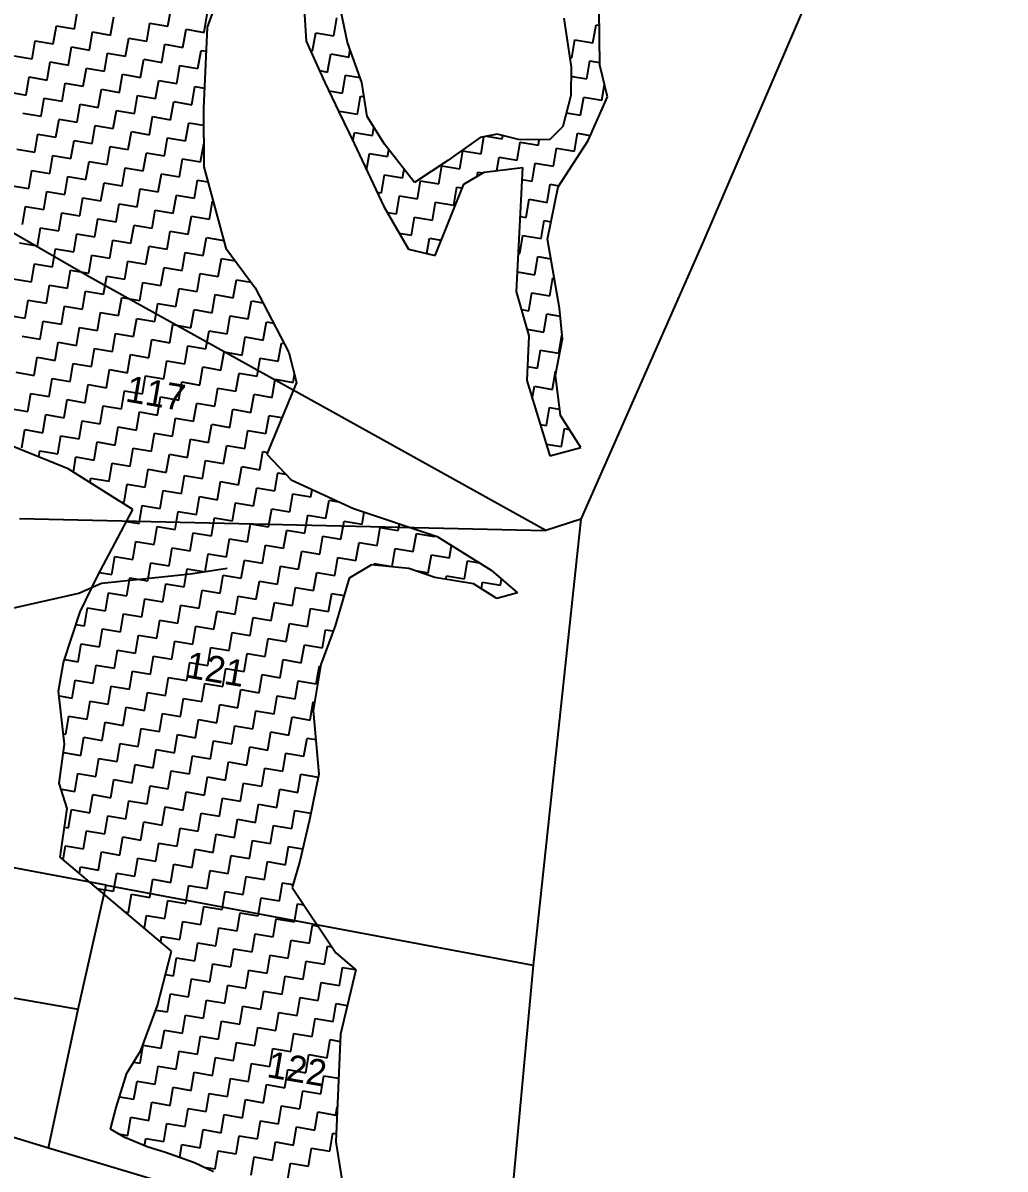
# Model space of a CAD drawing. Header units: metres. Extents: x 286044 to 288268, y 2013628 to 2015838.
# Drawn here: x 287672.9 to 288012.7, y 2014744.8 to 2015141.3 of the extents above; entities that cross this region are included whole.
import ezdxf
from ezdxf.enums import TextEntityAlignment as Align

# ---------------------------------------------------------------- set-up
doc = ezdxf.new("R2010")
doc.units = ezdxf.units.M
for name, color, linetype in [('LINE_WATER', 4, 'Continuous'), ('POLY_HATCH', 12, 'Continuous'), ('POLY_PARCEL', 6, 'Continuous'), ('TEXT_PARCEL', 7, 'Continuous'), ('V_BOUND_LINE', 7, 'Continuous')]:
    doc.layers.add(name, color=color, linetype=linetype)
doc.styles.add('TEXT_MAP', font='')
doc.styles.get('TEXT_MAP').set_extended_font_data('Kruti Dev 050')

msp = doc.modelspace()

# ---------------------------------------------------------------- linework, layer by layer
at = {"layer": 'LINE_WATER'}
for p, q in [((287700.1, 2014947.45), (287730.9, 2014950.76)), ((287730.9, 2014950.76), (287743.53, 2014952.62)), ((287692.28, 2014943.97), (287700.1, 2014947.45)), ((287662.51, 2014937.27), (287692.28, 2014943.97))]:
    msp.add_line(p, q, dxfattribs=at)
at = {"layer": 'POLY_HATCH'}
for p, q in [((287742.32, 2015155.24), (287736.7, 2015139.79)), ((287769.94, 2015149.73), (287770.92, 2015134.96)), ((287785.22, 2015134.55), (287782.2, 2015148.92)), ((287872.54, 2015126.64), (287872.32, 2015145.92)), ((287860.06, 2015142.92), (287862.57, 2015125.99)), ((287736.7, 2015139.79), (287735.39, 2015111.66)), ((287770.92, 2015134.96), (287777.41, 2015120.67)), ((287790.16, 2015120.69), (287785.22, 2015134.55)), ((287862.57, 2015125.99), (287862.49, 2015116.16)), ((287875.13, 2015115.72), (287872.54, 2015126.64)), ((287777.41, 2015120.67), (287782.31, 2015110.31)), ((287791.98, 2015108.95), (287790.16, 2015120.69)), ((287862.49, 2015116.16), (287859.72, 2015105.52)), ((287868.43, 2015100.67), (287875.13, 2015115.72)), ((287735.39, 2015111.66), (287735.53, 2015091.53)), ((287782.31, 2015110.31), (287787.48, 2015099.58)), ((287797.97, 2015099.36), (287791.98, 2015108.95)), ((287859.72, 2015105.52), (287855.12, 2015100.9)), ((287831.08, 2015101.66), (287827.11, 2015098.84)), ((287837.01, 2015102.87), (287831.08, 2015101.66)), ((287844.32, 2015100.99), (287837.01, 2015102.87)), ((287855.12, 2015100.9), (287844.32, 2015100.99)), ((287787.48, 2015099.58), (287797.75, 2015077.83)), ((287808.43, 2015086.15), (287797.97, 2015099.36)), ((287827.11, 2015098.84), (287822.77, 2015095.77)), ((287858.08, 2015084.65), (287868.43, 2015100.67)), ((287819.88, 2015093.72), (287808.43, 2015086.15)), ((287822.77, 2015095.77), (287819.88, 2015093.72)), ((287735.53, 2015091.53), (287743.18, 2015063.37)), ((287825.43, 2015085.5), (287832.5, 2015089.69)), ((287832.5, 2015089.69), (287845.79, 2015091.24)), ((287845.79, 2015091.24), (287843.58, 2015048.43)), ((287815.5, 2015060.83), (287825.43, 2015085.5)), ((287854.36, 2015066.55), (287858.08, 2015084.65)), ((287797.75, 2015077.83), (287806.35, 2015063.03)), ((287858.55, 2015042.66), (287854.36, 2015066.55)), ((287743.18, 2015063.37), (287753.29, 2015049.71)), ((287806.35, 2015063.03), (287815.5, 2015060.83)), ((287753.29, 2015049.71), (287764.91, 2015027.33)), ((287843.58, 2015048.43), (287847.95, 2015033.08)), ((287859.59, 2015032.01), (287858.55, 2015042.66)), ((287847.95, 2015033.08), (287847.23, 2015017.64)), ((287857.13, 2015019.41), (287859.59, 2015032.01)), ((287764.91, 2015027.33), (287767.62, 2015016.93)), ((287847.23, 2015017.64), (287855.17, 2014991.52)), ((287858.88, 2015005.46), (287857.13, 2015019.41)), ((287767.62, 2015016.93), (287757.26, 2014992.11)), ((287865.9, 2014994.42), (287858.88, 2015005.46)), ((287688.55, 2014987.05), (287668.69, 2014995.15)), ((287855.17, 2014991.52), (287865.9, 2014994.42)), ((287757.26, 2014992.11), (287765.78, 2014983.27)), ((287710.94, 2014973.01), (287688.55, 2014987.05)), ((287765.78, 2014983.27), (287787.29, 2014973.28)), ((287698.75, 2014949.92), (287710.94, 2014973.01)), ((287787.29, 2014973.28), (287816.25, 2014963.6)), ((287816.25, 2014963.6), (287834.86, 2014951.99)), ((287793.47, 2014953.77), (287785.84, 2014949.27)), ((287806.46, 2014952.61), (287793.47, 2014953.77)), ((287815.43, 2014949.5), (287806.46, 2014952.61)), ((287834.86, 2014951.99), (287844.06, 2014944.09)), ((287692.71, 2014937.59), (287698.75, 2014949.92)), ((287785.84, 2014949.27), (287780.91, 2014932.7)), ((287828.77, 2014947.23), (287815.43, 2014949.5)), ((287836.87, 2014942.15), (287828.77, 2014947.23)), ((287844.06, 2014944.09), (287836.87, 2014942.15)), ((287686.98, 2014920.08), (287692.71, 2014937.59)), ((287780.91, 2014932.7), (287775.99, 2014919.3)), ((287685.28, 2014910.15), (287686.98, 2014920.08)), ((287775.99, 2014919.3), (287773.28, 2014903.42)), ((287687.32, 2014891.76), (287685.28, 2014910.15)), ((287773.28, 2014903.42), (287775.34, 2014881.44)), ((287685.43, 2014878.32), (287687.32, 2014891.76)), ((287775.34, 2014881.44), (287772.12, 2014865.64)), ((287688.27, 2014869.58), (287685.43, 2014878.32)), ((287685.78, 2014852.7), (287688.27, 2014869.58)), ((287772.12, 2014865.64), (287768.67, 2014851.29)), ((287724.31, 2014820.19), (287685.78, 2014852.7)), ((287768.67, 2014851.29), (287766.07, 2014842.24)), ((287766.07, 2014842.24), (287781.21, 2014819.62)), ((287719.52, 2014801.35), (287724.31, 2014820.19)), ((287781.21, 2014819.62), (287788.12, 2014813.69)), ((287788.12, 2014813.69), (287782.74, 2014791.41)), ((287713.73, 2014785.82), (287719.52, 2014801.35)), ((287782.74, 2014791.41), (287781.16, 2014754.23)), ((287708.86, 2014778), (287713.73, 2014785.82)), ((287705.24, 2014766.04), (287708.86, 2014778)), ((287703.18, 2014758.53), (287705.24, 2014766.04)), ((287708.2, 2014755.7), (287703.18, 2014758.53)), ((287715.91, 2014752.42), (287708.2, 2014755.7)), ((287722.28, 2014750.55), (287715.91, 2014752.42)), ((287781.16, 2014754.23), (287785.51, 2014727.12)), ((287732.28, 2014746.88), (287722.28, 2014750.55)), ((287738.83, 2014743.8), (287732.28, 2014746.88))]:
    msp.add_line(p, q, dxfattribs=at)
at = {"layer": 'POLY_HATCH', "linetype": 'Continuous'}
for p, q in [((287690.77, 2015139.25), (287691.83, 2015145.5)), ((287723.1, 2015140.18), (287724.17, 2015146.43)), ((287703.27, 2015137.12), (287704.34, 2015143.37)), ((287715.78, 2015134.99), (287716.85, 2015141.24)), ((287716.85, 2015141.24), (287723.1, 2015140.18)), ((287735.61, 2015138.04), (287736.67, 2015144.3)), ((287780.45, 2015136.84), (287781.52, 2015143.09)), ((287870.13, 2015134.43), (287871.2, 2015140.68)), ((287871.2, 2015140.68), (287872.38, 2015140.48)), ((287683.45, 2015134.06), (287684.51, 2015140.32)), ((287684.51, 2015140.32), (287690.77, 2015139.25)), ((287695.96, 2015131.93), (287697.02, 2015138.18)), ((287697.02, 2015138.18), (287703.27, 2015137.12)), ((287728.29, 2015132.86), (287729.36, 2015139.11)), ((287729.36, 2015139.11), (287735.61, 2015138.04)), ((287773.13, 2015131.65), (287774.2, 2015137.91)), ((287774.2, 2015137.91), (287780.45, 2015136.84)), ((287676.13, 2015128.87), (287677.19, 2015135.13)), ((287677.19, 2015135.13), (287683.45, 2015134.06)), ((287688.64, 2015126.74), (287689.7, 2015133)), ((287689.7, 2015133), (287695.96, 2015131.93)), ((287708.46, 2015129.8), (287709.53, 2015136.05)), ((287709.53, 2015136.05), (287715.78, 2015134.99)), ((287720.97, 2015127.67), (287722.04, 2015133.92)), ((287722.04, 2015133.92), (287728.29, 2015132.86)), ((287862.81, 2015129.24), (287863.88, 2015135.5)), ((287863.88, 2015135.5), (287870.13, 2015134.43)), ((287669.87, 2015129.94), (287676.13, 2015128.87)), ((287701.14, 2015124.61), (287702.21, 2015130.87)), ((287702.21, 2015130.87), (287708.46, 2015129.8)), ((287713.65, 2015122.48), (287714.72, 2015128.73)), ((287714.72, 2015128.73), (287720.97, 2015127.67)), ((287733.48, 2015125.54), (287734.54, 2015131.79)), ((287734.54, 2015131.79), (287736.31, 2015131.49)), ((287772.36, 2015131.78), (287773.13, 2015131.65)), ((287778.32, 2015124.33), (287779.39, 2015130.59)), ((287779.39, 2015130.59), (287785.64, 2015129.52)), ((287785.64, 2015129.52), (287786.08, 2015132.13)), ((287862.07, 2015129.37), (287862.81, 2015129.24)), ((287681.32, 2015121.55), (287682.38, 2015127.81)), ((287682.38, 2015127.81), (287688.64, 2015126.74)), ((287693.82, 2015119.42), (287694.89, 2015125.68)), ((287694.89, 2015125.68), (287701.14, 2015124.61)), ((287726.16, 2015120.35), (287727.22, 2015126.6)), ((287727.22, 2015126.6), (287733.48, 2015125.54)), ((287775.53, 2015124.81), (287778.32, 2015124.33)), ((287868, 2015121.92), (287869.07, 2015128.18)), ((287869.07, 2015128.18), (287872.53, 2015127.59)), ((287674, 2015116.37), (287675.06, 2015122.62)), ((287675.06, 2015122.62), (287681.32, 2015121.55)), ((287706.33, 2015117.29), (287707.4, 2015123.55)), ((287707.4, 2015123.55), (287713.65, 2015122.48)), ((287718.84, 2015115.16), (287719.9, 2015121.41)), ((287719.9, 2015121.41), (287726.16, 2015120.35)), ((287783.51, 2015117.01), (287784.57, 2015123.27)), ((287784.57, 2015123.27), (287789.55, 2015122.42)), ((287863.05, 2015122.77), (287868, 2015121.92)), ((287667.74, 2015117.43), (287674, 2015116.37)), ((287686.5, 2015114.24), (287687.57, 2015120.49)), ((287687.57, 2015120.49), (287693.82, 2015119.42)), ((287699.01, 2015112.1), (287700.08, 2015118.36)), ((287700.08, 2015118.36), (287706.33, 2015117.29)), ((287731.35, 2015113.03), (287732.41, 2015119.28)), ((287732.41, 2015119.28), (287735.72, 2015118.72)), ((287778.75, 2015117.82), (287783.51, 2015117.01)), ((287873.19, 2015114.6), (287874.11, 2015120.01)), ((287679.19, 2015109.05), (287680.25, 2015115.3)), ((287680.25, 2015115.3), (287686.5, 2015114.24)), ((287691.69, 2015106.92), (287692.76, 2015113.17)), ((287692.76, 2015113.17), (287699.01, 2015112.1)), ((287711.52, 2015109.97), (287712.59, 2015116.23)), ((287712.59, 2015116.23), (287718.84, 2015115.16)), ((287724.03, 2015107.84), (287725.09, 2015114.1)), ((287725.09, 2015114.1), (287731.35, 2015113.03)), ((287788.7, 2015109.69), (287789.76, 2015115.95)), ((287789.76, 2015115.95), (287790.93, 2015115.75)), ((287865.87, 2015109.41), (287866.94, 2015115.67)), ((287866.94, 2015115.67), (287873.19, 2015114.6)), ((287672.93, 2015110.11), (287679.19, 2015109.05)), ((287704.2, 2015104.78), (287705.27, 2015111.04)), ((287705.27, 2015111.04), (287711.52, 2015109.97)), ((287716.71, 2015102.65), (287717.77, 2015108.91)), ((287717.77, 2015108.91), (287724.03, 2015107.84)), ((287782.35, 2015110.22), (287782.44, 2015110.76)), ((287782.44, 2015110.76), (287788.7, 2015109.69)), ((287860.95, 2015110.25), (287865.87, 2015109.41)), ((287684.37, 2015101.73), (287685.44, 2015107.98)), ((287685.44, 2015107.98), (287691.69, 2015106.92)), ((287696.88, 2015099.6), (287697.95, 2015105.85)), ((287697.95, 2015105.85), (287704.2, 2015104.78)), ((287729.22, 2015100.52), (287730.28, 2015106.78)), ((287730.28, 2015106.78), (287735.43, 2015105.9)), ((287793.88, 2015102.37), (287794.36, 2015105.14)), ((287677.05, 2015096.54), (287678.12, 2015102.79)), ((287678.12, 2015102.79), (287684.37, 2015101.73)), ((287709.39, 2015097.47), (287710.45, 2015103.72)), ((287710.45, 2015103.72), (287716.71, 2015102.65)), ((287721.9, 2015095.33), (287722.96, 2015101.59)), ((287722.96, 2015101.59), (287729.22, 2015100.52)), ((287787.1, 2015100.35), (287787.63, 2015103.44)), ((287787.63, 2015103.44), (287793.88, 2015102.37)), ((287831.41, 2015095.98), (287832.42, 2015101.93)), ((287833.26, 2015102.1), (287838.73, 2015101.17)), ((287838.73, 2015101.17), (287838.93, 2015102.37)), ((287851.23, 2015099.04), (287851.56, 2015100.93)), ((287863.74, 2015096.91), (287864.81, 2015103.16)), ((287864.81, 2015103.16), (287869.21, 2015102.41)), ((287670.8, 2015097.6), (287677.05, 2015096.54)), ((287689.56, 2015094.41), (287690.63, 2015100.66)), ((287690.63, 2015100.66), (287696.88, 2015099.6)), ((287702.07, 2015092.28), (287703.14, 2015098.53)), ((287703.14, 2015098.53), (287709.39, 2015097.47)), ((287734.4, 2015093.2), (287735.47, 2015099.46)), ((287735.47, 2015099.46), (287735.47, 2015099.46)), ((287799.07, 2015095.06), (287799.48, 2015097.45)), ((287824.09, 2015090.79), (287825.15, 2015097.05)), ((287825.15, 2015097.05), (287831.41, 2015095.98)), ((287843.91, 2015093.85), (287844.98, 2015100.1)), ((287844.98, 2015100.1), (287851.23, 2015099.04)), ((287856.42, 2015091.72), (287857.49, 2015097.97)), ((287857.49, 2015097.97), (287863.74, 2015096.91)), ((287682.24, 2015089.22), (287683.31, 2015095.47)), ((287683.31, 2015095.47), (287689.56, 2015094.41)), ((287694.75, 2015087.09), (287695.82, 2015093.34)), ((287695.82, 2015093.34), (287702.07, 2015092.28)), ((287714.58, 2015090.15), (287715.64, 2015096.4)), ((287715.64, 2015096.4), (287721.9, 2015095.33)), ((287727.08, 2015088.02), (287728.15, 2015094.27)), ((287728.15, 2015094.27), (287734.4, 2015093.2)), ((287791.84, 2015090.35), (287792.82, 2015096.12)), ((287792.82, 2015096.12), (287799.07, 2015095.06)), ((287836.86, 2015090.2), (287837.66, 2015094.92)), ((287837.66, 2015094.92), (287843.91, 2015093.85)), ((287674.92, 2015084.03), (287675.99, 2015090.29)), ((287675.99, 2015090.29), (287682.24, 2015089.22)), ((287707.26, 2015084.96), (287708.32, 2015091.21)), ((287708.32, 2015091.21), (287714.58, 2015090.15)), ((287719.77, 2015082.83), (287720.83, 2015089.08)), ((287720.83, 2015089.08), (287727.08, 2015088.02)), ((287804.26, 2015087.74), (287804.78, 2015090.76)), ((287816.77, 2015085.6), (287817.83, 2015091.86)), ((287817.83, 2015091.86), (287824.09, 2015090.79)), ((287830.09, 2015088.26), (287830.34, 2015089.73)), ((287830.34, 2015089.73), (287832.06, 2015089.43)), ((287849.1, 2015086.53), (287850.17, 2015092.78)), ((287850.17, 2015092.78), (287856.42, 2015091.72)), ((287668.67, 2015085.1), (287674.92, 2015084.03)), ((287687.43, 2015081.9), (287688.5, 2015088.15)), ((287688.5, 2015088.15), (287694.75, 2015087.09)), ((287699.94, 2015079.77), (287701, 2015086.02)), ((287701, 2015086.02), (287707.26, 2015084.96)), ((287732.27, 2015080.7), (287733.34, 2015086.95)), ((287733.34, 2015086.95), (287736.94, 2015086.34)), ((287796.94, 2015082.55), (287798.01, 2015088.8)), ((287798.01, 2015088.8), (287804.26, 2015087.74)), ((287809.45, 2015080.42), (287810.51, 2015086.67)), ((287810.51, 2015086.67), (287816.77, 2015085.6)), ((287845.57, 2015087.13), (287849.1, 2015086.53)), ((287854.29, 2015079.21), (287855.36, 2015085.47)), ((287855.36, 2015085.47), (287858.28, 2015084.97)), ((287680.11, 2015076.71), (287681.18, 2015082.97)), ((287681.18, 2015082.97), (287687.43, 2015081.9)), ((287712.45, 2015077.64), (287713.51, 2015083.89)), ((287713.51, 2015083.89), (287719.77, 2015082.83)), ((287724.95, 2015075.51), (287726.02, 2015081.76)), ((287726.02, 2015081.76), (287732.27, 2015080.7)), ((287795.4, 2015082.81), (287796.94, 2015082.55)), ((287802.13, 2015075.23), (287803.19, 2015081.48)), ((287803.19, 2015081.48), (287809.45, 2015080.42)), ((287821.96, 2015078.29), (287823.02, 2015084.54)), ((287823.02, 2015084.54), (287824.91, 2015084.22)), ((287672.79, 2015071.52), (287673.86, 2015077.78)), ((287673.86, 2015077.78), (287680.11, 2015076.71)), ((287692.62, 2015074.58), (287693.68, 2015080.84)), ((287693.68, 2015080.84), (287699.94, 2015079.77)), ((287705.13, 2015072.45), (287706.19, 2015078.7)), ((287706.19, 2015078.7), (287712.45, 2015077.64)), ((287737.46, 2015073.38), (287738.53, 2015079.63)), ((287738.53, 2015079.63), (287738.77, 2015079.59)), ((287814.64, 2015073.1), (287815.7, 2015079.35)), ((287815.7, 2015079.35), (287821.96, 2015078.29)), ((287846.97, 2015074.02), (287848.04, 2015080.28)), ((287848.04, 2015080.28), (287854.29, 2015079.21)), ((287685.3, 2015069.39), (287686.37, 2015075.65)), ((287686.37, 2015075.65), (287692.62, 2015074.58)), ((287697.81, 2015067.26), (287698.87, 2015073.52)), ((287698.87, 2015073.52), (287705.13, 2015072.45)), ((287717.63, 2015070.32), (287718.7, 2015076.57)), ((287718.7, 2015076.57), (287724.95, 2015075.51)), ((287730.14, 2015068.19), (287731.21, 2015074.44)), ((287731.21, 2015074.44), (287737.46, 2015073.38)), ((287798.94, 2015075.77), (287802.13, 2015075.23)), ((287807.32, 2015067.91), (287808.38, 2015074.16)), ((287808.38, 2015074.16), (287814.64, 2015073.1)), ((287844.91, 2015074.37), (287846.97, 2015074.02)), ((287677.98, 2015064.21), (287679.05, 2015070.46)), ((287679.05, 2015070.46), (287685.3, 2015069.39)), ((287710.31, 2015065.13), (287711.38, 2015071.38)), ((287711.38, 2015071.38), (287717.63, 2015070.32)), ((287722.82, 2015063), (287723.89, 2015069.25)), ((287723.89, 2015069.25), (287730.14, 2015068.19)), ((287852.16, 2015066.7), (287853.22, 2015072.96)), ((287853.22, 2015072.96), (287855.59, 2015072.55)), ((287671.73, 2015065.27), (287677.98, 2015064.21)), ((287690.49, 2015062.07), (287691.55, 2015068.33)), ((287691.55, 2015068.33), (287697.81, 2015067.26)), ((287703, 2015059.94), (287704.06, 2015066.2)), ((287704.06, 2015066.2), (287710.31, 2015065.13)), ((287735.33, 2015060.87), (287736.4, 2015067.12)), ((287736.4, 2015067.12), (287742.44, 2015066.09)), ((287803.09, 2015068.63), (287807.32, 2015067.91)), ((287812.66, 2015061.51), (287813.57, 2015066.84)), ((287813.57, 2015066.84), (287817.64, 2015066.15)), ((287844.84, 2015061.52), (287845.91, 2015067.77)), ((287845.91, 2015067.77), (287852.16, 2015066.7)), ((287683.17, 2015056.89), (287684.23, 2015063.14)), ((287684.23, 2015063.14), (287690.49, 2015062.07)), ((287715.5, 2015057.81), (287716.57, 2015064.07)), ((287716.57, 2015064.07), (287722.82, 2015063)), ((287728.01, 2015055.68), (287729.08, 2015061.93)), ((287729.08, 2015061.93), (287735.33, 2015060.87)), ((287844.26, 2015061.62), (287844.84, 2015061.52)), ((287675.85, 2015051.7), (287676.92, 2015057.95)), ((287676.92, 2015057.95), (287683.17, 2015056.89)), ((287695.68, 2015054.75), (287696.74, 2015061.01)), ((287696.74, 2015061.01), (287703, 2015059.94)), ((287708.18, 2015052.62), (287709.25, 2015058.88)), ((287709.25, 2015058.88), (287715.5, 2015057.81)), ((287740.52, 2015053.55), (287741.58, 2015059.8)), ((287741.58, 2015059.8), (287746.43, 2015058.98)), ((287850.03, 2015054.2), (287851.09, 2015060.45)), ((287851.09, 2015060.45), (287855.56, 2015059.69)), ((287688.36, 2015049.57), (287689.42, 2015055.82)), ((287689.42, 2015055.82), (287695.68, 2015054.75)), ((287700.86, 2015047.44), (287701.93, 2015053.69)), ((287701.93, 2015053.69), (287708.18, 2015052.62)), ((287720.69, 2015050.49), (287721.76, 2015056.75)), ((287721.76, 2015056.75), (287728.01, 2015055.68)), ((287733.2, 2015048.36), (287734.26, 2015054.62)), ((287734.26, 2015054.62), (287740.52, 2015053.55)), ((287843.93, 2015055.24), (287850.03, 2015054.2)), ((287669.6, 2015052.76), (287675.85, 2015051.7)), ((287681.04, 2015044.38), (287682.1, 2015050.63)), ((287682.1, 2015050.63), (287688.36, 2015049.57)), ((287713.37, 2015045.3), (287714.44, 2015051.56)), ((287714.44, 2015051.56), (287720.69, 2015050.49)), ((287725.88, 2015043.17), (287726.94, 2015049.43)), ((287726.94, 2015049.43), (287733.2, 2015048.36)), ((287745.71, 2015046.23), (287746.77, 2015052.48)), ((287746.77, 2015052.48), (287751.88, 2015051.61)), ((287855.22, 2015046.88), (287856.28, 2015053.13)), ((287856.28, 2015053.13), (287856.73, 2015053.06)), ((287673.72, 2015039.19), (287674.78, 2015045.44)), ((287674.78, 2015045.44), (287681.04, 2015044.38)), ((287693.55, 2015042.25), (287694.61, 2015048.5)), ((287694.61, 2015048.5), (287700.86, 2015047.44)), ((287706.05, 2015040.12), (287707.12, 2015046.37)), ((287707.12, 2015046.37), (287713.37, 2015045.3)), ((287738.39, 2015041.04), (287739.45, 2015047.3)), ((287739.45, 2015047.3), (287745.71, 2015046.23)), ((287847.9, 2015041.69), (287848.96, 2015047.94)), ((287848.96, 2015047.94), (287855.22, 2015046.88)), ((287686.23, 2015037.06), (287687.29, 2015043.31)), ((287687.29, 2015043.31), (287693.55, 2015042.25)), ((287718.56, 2015037.99), (287719.63, 2015044.24)), ((287719.63, 2015044.24), (287725.88, 2015043.17)), ((287731.07, 2015035.85), (287732.13, 2015042.11)), ((287732.13, 2015042.11), (287738.39, 2015041.04)), ((287750.89, 2015038.91), (287751.96, 2015045.16)), ((287751.96, 2015045.16), (287756.01, 2015044.47)), ((287845.37, 2015042.12), (287847.9, 2015041.69)), ((287667.46, 2015040.26), (287673.72, 2015039.19)), ((287678.91, 2015031.87), (287679.97, 2015038.12)), ((287679.97, 2015038.12), (287686.23, 2015037.06)), ((287698.73, 2015034.93), (287699.8, 2015041.18)), ((287699.8, 2015041.18), (287706.05, 2015040.12)), ((287711.24, 2015032.8), (287712.31, 2015039.05)), ((287712.31, 2015039.05), (287718.56, 2015037.99)), ((287743.58, 2015033.72), (287744.64, 2015039.98)), ((287744.64, 2015039.98), (287750.89, 2015038.91)), ((287756.08, 2015031.59), (287757.15, 2015037.85)), ((287757.15, 2015037.85), (287759.68, 2015037.41)), ((287853.09, 2015034.37), (287854.15, 2015040.62)), ((287854.15, 2015040.62), (287858.83, 2015039.83)), ((287691.41, 2015029.74), (287692.48, 2015035.99)), ((287692.48, 2015035.99), (287698.73, 2015034.93)), ((287703.92, 2015027.61), (287704.99, 2015033.86)), ((287704.99, 2015033.86), (287711.24, 2015032.8)), ((287723.75, 2015030.67), (287724.81, 2015036.92)), ((287724.81, 2015036.92), (287731.07, 2015035.85)), ((287736.26, 2015028.53), (287737.32, 2015034.79)), ((287737.32, 2015034.79), (287743.58, 2015033.72)), ((287847.3, 2015035.36), (287853.09, 2015034.37)), ((287672.65, 2015032.94), (287678.91, 2015031.87)), ((287684.09, 2015024.55), (287685.16, 2015030.81)), ((287685.16, 2015030.81), (287691.41, 2015029.74)), ((287716.43, 2015025.48), (287717.49, 2015031.73)), ((287717.49, 2015031.73), (287723.75, 2015030.67)), ((287728.94, 2015023.35), (287730, 2015029.6)), ((287730, 2015029.6), (287736.26, 2015028.53)), ((287748.76, 2015026.4), (287749.83, 2015032.66)), ((287749.83, 2015032.66), (287756.08, 2015031.59)), ((287761.27, 2015024.27), (287762.34, 2015030.53)), ((287762.34, 2015030.53), (287763.34, 2015030.35)), ((287858.27, 2015027.05), (287859.34, 2015033.3)), ((287859.34, 2015033.3), (287859.47, 2015033.28)), ((287676.78, 2015019.36), (287677.84, 2015025.62)), ((287677.84, 2015025.62), (287684.09, 2015024.55)), ((287696.6, 2015022.42), (287697.67, 2015028.67)), ((287697.67, 2015028.67), (287703.92, 2015027.61)), ((287709.11, 2015020.29), (287710.18, 2015026.54)), ((287710.18, 2015026.54), (287716.43, 2015025.48)), ((287741.44, 2015021.22), (287742.51, 2015027.47)), ((287742.51, 2015027.47), (287748.76, 2015026.4)), ((287850.95, 2015021.86), (287852.02, 2015028.12)), ((287852.02, 2015028.12), (287858.27, 2015027.05)), ((287689.28, 2015017.23), (287690.35, 2015023.49)), ((287690.35, 2015023.49), (287696.6, 2015022.42)), ((287721.62, 2015018.16), (287722.68, 2015024.41)), ((287722.68, 2015024.41), (287728.94, 2015023.35)), ((287734.12, 2015016.03), (287735.19, 2015022.28)), ((287735.19, 2015022.28), (287741.44, 2015021.22)), ((287753.95, 2015019.08), (287755.02, 2015025.34)), ((287755.02, 2015025.34), (287761.27, 2015024.27)), ((287847.45, 2015022.46), (287850.95, 2015021.86)), ((287670.52, 2015020.43), (287676.78, 2015019.36)), ((287681.96, 2015012.04), (287683.03, 2015018.3)), ((287683.03, 2015018.3), (287689.28, 2015017.23)), ((287701.79, 2015015.1), (287702.86, 2015021.36)), ((287702.86, 2015021.36), (287709.11, 2015020.29)), ((287714.3, 2015012.97), (287715.36, 2015019.22)), ((287715.36, 2015019.22), (287721.62, 2015018.16)), ((287746.63, 2015013.9), (287747.7, 2015020.15)), ((287747.7, 2015020.15), (287753.95, 2015019.08)), ((287759.14, 2015011.77), (287760.21, 2015018.02)), ((287760.21, 2015018.02), (287766.46, 2015016.95)), ((287766.46, 2015016.95), (287766.91, 2015019.63)), ((287856.14, 2015014.54), (287857.21, 2015020.8)), ((287857.21, 2015020.8), (287857.39, 2015020.77)), ((287694.47, 2015009.91), (287695.54, 2015016.17)), ((287695.54, 2015016.17), (287701.79, 2015015.1)), ((287706.98, 2015007.78), (287708.04, 2015014.04)), ((287708.04, 2015014.04), (287714.3, 2015012.97)), ((287726.81, 2015010.84), (287727.87, 2015017.09)), ((287727.87, 2015017.09), (287734.12, 2015016.03)), ((287739.31, 2015008.71), (287740.38, 2015014.96)), ((287740.38, 2015014.96), (287746.63, 2015013.9)), ((287849.15, 2015011.3), (287849.89, 2015015.61)), ((287849.89, 2015015.61), (287856.14, 2015014.54)), ((287674.64, 2015006.86), (287675.71, 2015013.11)), ((287675.71, 2015013.11), (287681.96, 2015012.04)), ((287687.15, 2015004.72), (287688.22, 2015010.98)), ((287688.22, 2015010.98), (287694.47, 2015009.91)), ((287719.49, 2015005.65), (287720.55, 2015011.9)), ((287720.55, 2015011.9), (287726.81, 2015010.84)), ((287731.99, 2015003.52), (287733.06, 2015009.77)), ((287733.06, 2015009.77), (287739.31, 2015008.71)), ((287751.82, 2015006.58), (287752.89, 2015012.83)), ((287752.89, 2015012.83), (287759.14, 2015011.77)), ((287668.39, 2015007.92), (287674.64, 2015006.86)), ((287679.83, 2014999.54), (287680.9, 2015005.79)), ((287680.9, 2015005.79), (287687.15, 2015004.72)), ((287699.66, 2015002.59), (287700.72, 2015008.85)), ((287700.72, 2015008.85), (287706.98, 2015007.78)), ((287712.17, 2015000.46), (287713.23, 2015006.72)), ((287713.23, 2015006.72), (287719.49, 2015005.65)), ((287744.5, 2015001.39), (287745.57, 2015007.64)), ((287745.57, 2015007.64), (287751.82, 2015006.58)), ((287854.01, 2015002.04), (287855.08, 2015008.29)), ((287855.08, 2015008.29), (287858.6, 2015007.69)), ((287692.34, 2014997.41), (287693.41, 2015003.66)), ((287693.41, 2015003.66), (287699.66, 2015002.59)), ((287724.67, 2014998.33), (287725.74, 2015004.59)), ((287725.74, 2015004.59), (287731.99, 2015003.52)), ((287737.18, 2014996.2), (287738.25, 2015002.45)), ((287738.25, 2015002.45), (287744.5, 2015001.39)), ((287757.01, 2014999.26), (287758.07, 2015005.51)), ((287758.07, 2015005.51), (287762.53, 2015004.75)), ((287851.86, 2015002.4), (287854.01, 2015002.04)), ((287672.51, 2014994.35), (287673.58, 2015000.6)), ((287673.58, 2015000.6), (287679.83, 2014999.54)), ((287685.02, 2014992.22), (287686.09, 2014998.47)), ((287686.09, 2014998.47), (287692.34, 2014997.41)), ((287704.85, 2014995.27), (287705.91, 2015001.53)), ((287705.91, 2015001.53), (287712.17, 2015000.46)), ((287717.36, 2014993.14), (287718.42, 2014999.4)), ((287718.42, 2014999.4), (287724.67, 2014998.33)), ((287749.69, 2014994.07), (287750.75, 2015000.32)), ((287750.75, 2015000.32), (287757.01, 2014999.26)), ((287859.2, 2014994.72), (287860.27, 2015000.97)), ((287860.27, 2015000.97), (287861.91, 2015000.69)), ((287697.53, 2014990.09), (287698.59, 2014996.34)), ((287698.59, 2014996.34), (287704.85, 2014995.27)), ((287710.04, 2014987.96), (287711.1, 2014994.21)), ((287711.1, 2014994.21), (287717.36, 2014993.14)), ((287729.86, 2014991.01), (287730.93, 2014997.27)), ((287730.93, 2014997.27), (287737.18, 2014996.2)), ((287742.37, 2014988.88), (287743.44, 2014995.14)), ((287743.44, 2014995.14), (287749.69, 2014994.07)), ((287853.92, 2014995.62), (287859.2, 2014994.72)), ((287678.41, 2014991.18), (287678.77, 2014993.28)), ((287678.77, 2014993.28), (287685.02, 2014992.22)), ((287690.38, 2014985.9), (287691.27, 2014991.15)), ((287691.27, 2014991.15), (287697.53, 2014990.09)), ((287722.54, 2014985.82), (287723.61, 2014992.08)), ((287723.61, 2014992.08), (287729.86, 2014991.01)), ((287735.05, 2014983.69), (287736.12, 2014989.95)), ((287736.12, 2014989.95), (287742.37, 2014988.88)), ((287754.88, 2014986.75), (287755.94, 2014993)), ((287755.94, 2014993), (287757.52, 2014992.74)), ((287702.72, 2014982.77), (287703.78, 2014989.02)), ((287703.78, 2014989.02), (287710.04, 2014987.96)), ((287715.22, 2014980.64), (287716.29, 2014986.89)), ((287716.29, 2014986.89), (287722.54, 2014985.82)), ((287747.56, 2014981.56), (287748.62, 2014987.82)), ((287748.62, 2014987.82), (287754.88, 2014986.75)), ((287696.19, 2014982.26), (287696.46, 2014983.83)), ((287696.46, 2014983.83), (287702.72, 2014982.77)), ((287727.73, 2014978.5), (287728.8, 2014984.76)), ((287728.8, 2014984.76), (287735.05, 2014983.69)), ((287740.24, 2014976.37), (287741.3, 2014982.63)), ((287741.3, 2014982.63), (287747.56, 2014981.56)), ((287760.07, 2014979.43), (287761.13, 2014985.68)), ((287761.13, 2014985.68), (287763.91, 2014985.21)), ((287707.9, 2014975.45), (287708.97, 2014981.7)), ((287708.97, 2014981.7), (287715.22, 2014980.64)), ((287720.41, 2014973.32), (287721.48, 2014979.57)), ((287721.48, 2014979.57), (287727.73, 2014978.5)), ((287752.75, 2014974.24), (287753.81, 2014980.5)), ((287753.81, 2014980.5), (287760.07, 2014979.43)), ((287765.25, 2014972.11), (287766.32, 2014978.37)), ((287766.32, 2014978.37), (287772.57, 2014977.3)), ((287772.57, 2014977.3), (287773.02, 2014979.91)), ((287706.74, 2014975.65), (287707.9, 2014975.45)), ((287713.09, 2014968.13), (287714.16, 2014974.38)), ((287714.16, 2014974.38), (287720.41, 2014973.32)), ((287732.92, 2014971.19), (287733.99, 2014977.44)), ((287733.99, 2014977.44), (287740.24, 2014976.37)), ((287745.43, 2014969.05), (287746.49, 2014975.31)), ((287746.49, 2014975.31), (287752.75, 2014974.24)), ((287777.76, 2014969.98), (287778.83, 2014976.23)), ((287778.83, 2014976.23), (287782.15, 2014975.67)), ((287725.6, 2014966), (287726.67, 2014972.25)), ((287726.67, 2014972.25), (287732.92, 2014971.19)), ((287738.11, 2014963.87), (287739.17, 2014970.12)), ((287739.17, 2014970.12), (287745.43, 2014969.05)), ((287757.93, 2014966.92), (287759, 2014973.18)), ((287759, 2014973.18), (287765.25, 2014972.11)), ((287770.44, 2014964.79), (287771.51, 2014971.05)), ((287771.51, 2014971.05), (287777.76, 2014969.98)), ((287790.27, 2014967.85), (287790.98, 2014972.04)), ((287708.76, 2014968.87), (287713.09, 2014968.13)), ((287718.28, 2014960.81), (287719.35, 2014967.06)), ((287719.35, 2014967.06), (287725.6, 2014966)), ((287750.62, 2014961.74), (287751.68, 2014967.99)), ((287751.68, 2014967.99), (287757.93, 2014966.92)), ((287782.95, 2014962.66), (287784.02, 2014968.91)), ((287784.02, 2014968.91), (287790.27, 2014967.85)), ((287795.46, 2014960.53), (287796.52, 2014966.78)), ((287796.52, 2014966.78), (287802.78, 2014965.72)), ((287802.78, 2014965.72), (287803.16, 2014967.97)), ((287705.64, 2014962.96), (287705.77, 2014962.94)), ((287705.77, 2014962.94), (287705.84, 2014963.36)), ((287730.79, 2014958.68), (287731.85, 2014964.93)), ((287731.85, 2014964.93), (287738.11, 2014963.87)), ((287743.3, 2014956.55), (287744.36, 2014962.8)), ((287744.36, 2014962.8), (287750.62, 2014961.74)), ((287763.12, 2014959.6), (287764.19, 2014965.86)), ((287764.19, 2014965.86), (287770.44, 2014964.79)), ((287775.63, 2014957.47), (287776.7, 2014963.73)), ((287776.7, 2014963.73), (287782.95, 2014962.66)), ((287807.96, 2014958.4), (287809.03, 2014964.65)), ((287809.03, 2014964.65), (287815.28, 2014963.59)), ((287815.28, 2014963.59), (287815.34, 2014963.9)), ((287710.96, 2014955.62), (287712.03, 2014961.87)), ((287712.03, 2014961.87), (287718.28, 2014960.81)), ((287723.47, 2014953.49), (287724.53, 2014959.74)), ((287724.53, 2014959.74), (287730.79, 2014958.68)), ((287755.8, 2014954.42), (287756.87, 2014960.67)), ((287756.87, 2014960.67), (287763.12, 2014959.6)), ((287768.31, 2014952.28), (287769.38, 2014958.54)), ((287769.38, 2014958.54), (287775.63, 2014957.47)), ((287788.14, 2014955.34), (287789.2, 2014961.6)), ((287789.2, 2014961.6), (287795.46, 2014960.53)), ((287800.65, 2014953.21), (287801.71, 2014959.46)), ((287801.71, 2014959.46), (287807.96, 2014958.4)), ((287820.47, 2014956.27), (287821.2, 2014960.51)), ((287703.64, 2014950.43), (287704.71, 2014956.69)), ((287704.71, 2014956.69), (287710.96, 2014955.62)), ((287716.15, 2014948.3), (287717.22, 2014954.56)), ((287717.22, 2014954.56), (287723.47, 2014953.49)), ((287735.98, 2014951.36), (287737.04, 2014957.61)), ((287737.04, 2014957.61), (287743.3, 2014956.55)), ((287748.48, 2014949.23), (287749.55, 2014955.48)), ((287749.55, 2014955.48), (287755.8, 2014954.42)), ((287780.82, 2014950.15), (287781.88, 2014956.41)), ((287781.88, 2014956.41), (287788.14, 2014955.34)), ((287794.29, 2014953.69), (287794.39, 2014954.28)), ((287794.39, 2014954.28), (287800.65, 2014953.21)), ((287813.15, 2014951.08), (287814.22, 2014957.33)), ((287814.22, 2014957.33), (287820.47, 2014956.27)), ((287825.66, 2014948.95), (287826.73, 2014955.2)), ((287826.73, 2014955.2), (287830.83, 2014954.5)), ((287699.4, 2014951.16), (287703.64, 2014950.43)), ((287728.66, 2014946.17), (287729.72, 2014952.42)), ((287729.72, 2014952.42), (287735.98, 2014951.36)), ((287741.16, 2014944.04), (287742.23, 2014950.29)), ((287742.23, 2014950.29), (287748.48, 2014949.23)), ((287760.99, 2014947.1), (287762.06, 2014953.35)), ((287762.06, 2014953.35), (287768.31, 2014952.28)), ((287773.5, 2014944.97), (287774.56, 2014951.22)), ((287774.56, 2014951.22), (287780.82, 2014950.15)), ((287808.67, 2014951.84), (287813.15, 2014951.08)), ((287708.83, 2014943.11), (287709.9, 2014949.37)), ((287709.9, 2014949.37), (287716.15, 2014948.3)), ((287721.34, 2014940.98), (287722.4, 2014947.24)), ((287722.4, 2014947.24), (287728.66, 2014946.17)), ((287753.67, 2014941.91), (287754.74, 2014948.16)), ((287754.74, 2014948.16), (287760.99, 2014947.1)), ((287819.21, 2014948.85), (287819.41, 2014950.01)), ((287819.41, 2014950.01), (287825.66, 2014948.95)), ((287831.51, 2014945.51), (287831.91, 2014947.88)), ((287831.91, 2014947.88), (287838.17, 2014946.82)), ((287838.17, 2014946.82), (287838.51, 2014948.85)), ((287701.51, 2014937.93), (287702.58, 2014944.18)), ((287702.58, 2014944.18), (287708.83, 2014943.11)), ((287733.85, 2014938.85), (287734.91, 2014945.11)), ((287734.91, 2014945.11), (287741.16, 2014944.04)), ((287746.35, 2014936.72), (287747.42, 2014942.97)), ((287747.42, 2014942.97), (287753.67, 2014941.91)), ((287766.18, 2014939.78), (287767.25, 2014946.03)), ((287767.25, 2014946.03), (287773.5, 2014944.97)), ((287778.69, 2014937.65), (287779.75, 2014943.9)), ((287779.75, 2014943.9), (287784.03, 2014943.17)), ((287694.19, 2014932.74), (287695.26, 2014938.99)), ((287695.26, 2014938.99), (287701.51, 2014937.93)), ((287714.02, 2014935.79), (287715.08, 2014942.05)), ((287715.08, 2014942.05), (287721.34, 2014940.98)), ((287726.53, 2014933.66), (287727.59, 2014939.92)), ((287727.59, 2014939.92), (287733.85, 2014938.85)), ((287758.86, 2014934.59), (287759.93, 2014940.84)), ((287759.93, 2014940.84), (287766.18, 2014939.78)), ((287771.37, 2014932.46), (287772.43, 2014938.71)), ((287772.43, 2014938.71), (287778.69, 2014937.65)), ((287706.7, 2014930.61), (287707.77, 2014936.86)), ((287707.77, 2014936.86), (287714.02, 2014935.79)), ((287719.21, 2014928.47), (287720.27, 2014934.73)), ((287720.27, 2014934.73), (287726.53, 2014933.66)), ((287739.03, 2014931.53), (287740.1, 2014937.79)), ((287740.1, 2014937.79), (287746.35, 2014936.72)), ((287751.54, 2014929.4), (287752.61, 2014935.65)), ((287752.61, 2014935.65), (287758.86, 2014934.59)), ((287691.29, 2014933.23), (287694.19, 2014932.74)), ((287699.38, 2014925.42), (287700.45, 2014931.67)), ((287700.45, 2014931.67), (287706.7, 2014930.61)), ((287731.71, 2014926.34), (287732.78, 2014932.6)), ((287732.78, 2014932.6), (287739.03, 2014931.53)), ((287744.22, 2014924.21), (287745.29, 2014930.47)), ((287745.29, 2014930.47), (287751.54, 2014929.4)), ((287764.05, 2014927.27), (287765.11, 2014933.52)), ((287765.11, 2014933.52), (287771.37, 2014932.46)), ((287776.56, 2014925.14), (287777.62, 2014931.39)), ((287777.62, 2014931.39), (287780.26, 2014930.94)), ((287692.06, 2014920.23), (287693.13, 2014926.48)), ((287693.13, 2014926.48), (287699.38, 2014925.42)), ((287711.89, 2014923.29), (287712.95, 2014929.54)), ((287712.95, 2014929.54), (287719.21, 2014928.47)), ((287724.4, 2014921.16), (287725.46, 2014927.41)), ((287725.46, 2014927.41), (287731.71, 2014926.34)), ((287756.73, 2014922.08), (287757.8, 2014928.34)), ((287757.8, 2014928.34), (287764.05, 2014927.27)), ((287704.57, 2014918.1), (287705.63, 2014924.35)), ((287705.63, 2014924.35), (287711.89, 2014923.29)), ((287736.9, 2014919.02), (287737.97, 2014925.28)), ((287737.97, 2014925.28), (287744.22, 2014924.21)), ((287749.41, 2014916.89), (287750.48, 2014923.15)), ((287750.48, 2014923.15), (287756.73, 2014922.08)), ((287769.24, 2014919.95), (287770.3, 2014926.2)), ((287770.3, 2014926.2), (287776.56, 2014925.14)), ((287687.29, 2014921.04), (287692.06, 2014920.23)), ((287697.25, 2014912.91), (287698.31, 2014919.16)), ((287698.31, 2014919.16), (287704.57, 2014918.1)), ((287717.08, 2014915.97), (287718.14, 2014922.22)), ((287718.14, 2014922.22), (287724.4, 2014921.16)), ((287729.58, 2014913.84), (287730.65, 2014920.09)), ((287730.65, 2014920.09), (287736.9, 2014919.02)), ((287761.92, 2014914.76), (287762.98, 2014921.02)), ((287762.98, 2014921.02), (287769.24, 2014919.95)), ((287774.43, 2014912.63), (287775.49, 2014918.89)), ((287775.49, 2014918.89), (287775.9, 2014918.81)), ((287709.76, 2014910.78), (287710.82, 2014917.03)), ((287710.82, 2014917.03), (287717.08, 2014915.97)), ((287722.26, 2014908.65), (287723.33, 2014914.9)), ((287723.33, 2014914.9), (287729.58, 2014913.84)), ((287742.09, 2014911.71), (287743.16, 2014917.96)), ((287743.16, 2014917.96), (287749.41, 2014916.89)), ((287754.6, 2014909.57), (287755.66, 2014915.83)), ((287755.66, 2014915.83), (287761.92, 2014914.76)), ((287689.93, 2014907.72), (287691, 2014913.98)), ((287691, 2014913.98), (287697.25, 2014912.91)), ((287702.44, 2014905.59), (287703.5, 2014911.84)), ((287703.5, 2014911.84), (287709.76, 2014910.78)), ((287734.77, 2014906.52), (287735.84, 2014912.77)), ((287735.84, 2014912.77), (287742.09, 2014911.71)), ((287747.28, 2014904.39), (287748.34, 2014910.64)), ((287748.34, 2014910.64), (287754.6, 2014909.57)), ((287767.11, 2014907.44), (287768.17, 2014913.7)), ((287768.17, 2014913.7), (287774.43, 2014912.63)), ((287685.47, 2014908.48), (287689.93, 2014907.72)), ((287695.12, 2014900.4), (287696.18, 2014906.66)), ((287696.18, 2014906.66), (287702.44, 2014905.59)), ((287714.94, 2014903.46), (287716.01, 2014909.71)), ((287716.01, 2014909.71), (287722.26, 2014908.65)), ((287727.45, 2014901.33), (287728.52, 2014907.58)), ((287728.52, 2014907.58), (287734.77, 2014906.52)), ((287759.79, 2014902.25), (287760.85, 2014908.51)), ((287760.85, 2014908.51), (287767.11, 2014907.44)), ((287707.63, 2014898.27), (287708.69, 2014904.53)), ((287708.69, 2014904.53), (287714.94, 2014903.46)), ((287739.96, 2014899.2), (287741.03, 2014905.45)), ((287741.03, 2014905.45), (287747.28, 2014904.39)), ((287752.47, 2014897.07), (287753.53, 2014903.32)), ((287753.53, 2014903.32), (287759.79, 2014902.25)), ((287772.29, 2014900.12), (287773.36, 2014906.38)), ((287773.36, 2014906.38), (287773.77, 2014906.31)), ((287687.8, 2014895.21), (287688.86, 2014901.47)), ((287688.86, 2014901.47), (287695.12, 2014900.4)), ((287700.31, 2014893.08), (287701.37, 2014899.34)), ((287701.37, 2014899.34), (287707.63, 2014898.27)), ((287720.13, 2014896.14), (287721.2, 2014902.39)), ((287721.2, 2014902.39), (287727.45, 2014901.33)), ((287732.64, 2014894.01), (287733.71, 2014900.26)), ((287733.71, 2014900.26), (287739.96, 2014899.2)), ((287764.97, 2014894.94), (287766.04, 2014901.19)), ((287766.04, 2014901.19), (287772.29, 2014900.12)), ((287686.92, 2014895.36), (287687.8, 2014895.21)), ((287712.81, 2014890.95), (287713.88, 2014897.21)), ((287713.88, 2014897.21), (287720.13, 2014896.14)), ((287725.32, 2014888.82), (287726.39, 2014895.08)), ((287726.39, 2014895.08), (287732.64, 2014894.01)), ((287745.15, 2014891.88), (287746.21, 2014898.13)), ((287746.21, 2014898.13), (287752.47, 2014897.07)), ((287757.66, 2014889.75), (287758.72, 2014896)), ((287758.72, 2014896), (287764.97, 2014894.94)), ((287692.99, 2014887.9), (287694.05, 2014894.15)), ((287694.05, 2014894.15), (287700.31, 2014893.08)), ((287705.49, 2014885.76), (287706.56, 2014892.02)), ((287706.56, 2014892.02), (287712.81, 2014890.95)), ((287737.83, 2014886.69), (287738.89, 2014892.94)), ((287738.89, 2014892.94), (287745.15, 2014891.88)), ((287750.34, 2014884.56), (287751.4, 2014890.81)), ((287751.4, 2014890.81), (287757.66, 2014889.75)), ((287770.16, 2014887.62), (287771.23, 2014893.87)), ((287771.23, 2014893.87), (287774.22, 2014893.36)), ((287686.92, 2014888.93), (287692.99, 2014887.9)), ((287698.18, 2014880.58), (287699.24, 2014886.83)), ((287699.24, 2014886.83), (287705.49, 2014885.76)), ((287718, 2014883.63), (287719.07, 2014889.89)), ((287719.07, 2014889.89), (287725.32, 2014888.82)), ((287730.51, 2014881.5), (287731.58, 2014887.76)), ((287731.58, 2014887.76), (287737.83, 2014886.69)), ((287762.84, 2014882.43), (287763.91, 2014888.68)), ((287763.91, 2014888.68), (287770.16, 2014887.62)), ((287710.68, 2014878.45), (287711.75, 2014884.7)), ((287711.75, 2014884.7), (287718, 2014883.63)), ((287743.02, 2014879.37), (287744.08, 2014885.62)), ((287744.08, 2014885.62), (287750.34, 2014884.56)), ((287755.52, 2014877.24), (287756.59, 2014883.49)), ((287756.59, 2014883.49), (287762.84, 2014882.43)), ((287690.86, 2014875.39), (287691.92, 2014881.64)), ((287691.92, 2014881.64), (287698.18, 2014880.58)), ((287703.36, 2014873.26), (287704.43, 2014879.51)), ((287704.43, 2014879.51), (287710.68, 2014878.45)), ((287723.19, 2014876.31), (287724.26, 2014882.57)), ((287724.26, 2014882.57), (287730.51, 2014881.5)), ((287735.7, 2014874.18), (287736.76, 2014880.44)), ((287736.76, 2014880.44), (287743.02, 2014879.37)), ((287768.03, 2014875.11), (287769.1, 2014881.36)), ((287769.1, 2014881.36), (287775.12, 2014880.34)), ((287686.12, 2014876.2), (287690.86, 2014875.39)), ((287715.87, 2014871.13), (287716.94, 2014877.38)), ((287716.94, 2014877.38), (287723.19, 2014876.31)), ((287728.38, 2014868.99), (287729.44, 2014875.25)), ((287729.44, 2014875.25), (287735.7, 2014874.18)), ((287748.21, 2014872.05), (287749.27, 2014878.31)), ((287749.27, 2014878.31), (287755.52, 2014877.24)), ((287760.71, 2014869.92), (287761.78, 2014876.17)), ((287761.78, 2014876.17), (287768.03, 2014875.11)), ((287696.04, 2014868.07), (287697.11, 2014874.32)), ((287697.11, 2014874.32), (287703.36, 2014873.26)), ((287708.55, 2014865.94), (287709.62, 2014872.19)), ((287709.62, 2014872.19), (287715.87, 2014871.13)), ((287740.89, 2014866.86), (287741.95, 2014873.12)), ((287741.95, 2014873.12), (287748.21, 2014872.05)), ((287753.39, 2014864.73), (287754.46, 2014870.99)), ((287754.46, 2014870.99), (287760.71, 2014869.92)), ((287688.72, 2014862.88), (287689.79, 2014869.13)), ((287689.79, 2014869.13), (287696.04, 2014868.07)), ((287701.23, 2014860.75), (287702.3, 2014867)), ((287702.3, 2014867), (287708.55, 2014865.94)), ((287721.06, 2014863.81), (287722.12, 2014870.06)), ((287722.12, 2014870.06), (287728.38, 2014868.99)), ((287733.57, 2014861.68), (287734.63, 2014867.93)), ((287734.63, 2014867.93), (287740.89, 2014866.86)), ((287765.9, 2014862.6), (287766.97, 2014868.86)), ((287766.97, 2014868.86), (287772.58, 2014867.9)), ((287687.32, 2014863.12), (287688.72, 2014862.88)), ((287713.74, 2014858.62), (287714.81, 2014864.87)), ((287714.81, 2014864.87), (287721.06, 2014863.81)), ((287746.07, 2014859.54), (287747.14, 2014865.8)), ((287747.14, 2014865.8), (287753.39, 2014864.73)), ((287758.58, 2014857.41), (287759.65, 2014863.67)), ((287759.65, 2014863.67), (287765.9, 2014862.6)), ((287693.91, 2014855.56), (287694.98, 2014861.81)), ((287694.98, 2014861.81), (287701.23, 2014860.75)), ((287706.42, 2014853.43), (287707.49, 2014859.68)), ((287707.49, 2014859.68), (287713.74, 2014858.62)), ((287726.25, 2014856.49), (287727.31, 2014862.74)), ((287727.31, 2014862.74), (287733.57, 2014861.68)), ((287738.75, 2014854.36), (287739.82, 2014860.61)), ((287739.82, 2014860.61), (287746.07, 2014859.54)), ((287686.84, 2014851.81), (287687.66, 2014856.63)), ((287687.66, 2014856.63), (287693.91, 2014855.56)), ((287718.93, 2014851.3), (287719.99, 2014857.55)), ((287719.99, 2014857.55), (287726.25, 2014856.49)), ((287731.44, 2014849.17), (287732.5, 2014855.42)), ((287732.5, 2014855.42), (287738.75, 2014854.36)), ((287751.26, 2014852.23), (287752.33, 2014858.48)), ((287752.33, 2014858.48), (287758.58, 2014857.41)), ((287763.77, 2014850.09), (287764.84, 2014856.35)), ((287764.84, 2014856.35), (287769.69, 2014855.52)), ((287699.1, 2014848.24), (287700.17, 2014854.5)), ((287700.17, 2014854.5), (287706.42, 2014853.43)), ((287711.61, 2014846.11), (287712.67, 2014852.36)), ((287712.67, 2014852.36), (287718.93, 2014851.3)), ((287743.94, 2014847.04), (287745.01, 2014853.29)), ((287745.01, 2014853.29), (287751.26, 2014852.23)), ((287756.45, 2014844.91), (287757.52, 2014851.16)), ((287757.52, 2014851.16), (287763.77, 2014850.09)), ((287692.47, 2014847.07), (287692.85, 2014849.31)), ((287692.85, 2014849.31), (287699.1, 2014848.24)), ((287704.29, 2014840.92), (287705.36, 2014847.18)), ((287705.36, 2014847.18), (287711.61, 2014846.11)), ((287724.12, 2014843.98), (287725.18, 2014850.23)), ((287725.18, 2014850.23), (287731.44, 2014849.17)), ((287736.62, 2014841.85), (287737.69, 2014848.1)), ((287737.69, 2014848.1), (287743.94, 2014847.04)), ((287716.8, 2014838.79), (287717.86, 2014845.05)), ((287717.86, 2014845.05), (287724.12, 2014843.98)), ((287749.13, 2014839.72), (287750.2, 2014845.97)), ((287750.2, 2014845.97), (287756.45, 2014844.91)), ((287761.64, 2014837.59), (287762.7, 2014843.84)), ((287762.7, 2014843.84), (287766.35, 2014843.22)), ((287698.59, 2014841.89), (287704.29, 2014840.92)), ((287709.48, 2014833.6), (287710.54, 2014839.86)), ((287710.54, 2014839.86), (287716.8, 2014838.79)), ((287729.3, 2014836.66), (287730.37, 2014842.91)), ((287730.37, 2014842.91), (287736.62, 2014841.85)), ((287741.81, 2014834.53), (287742.88, 2014840.78)), ((287742.88, 2014840.78), (287749.13, 2014839.72)), ((287721.99, 2014831.47), (287723.05, 2014837.73)), ((287723.05, 2014837.73), (287729.3, 2014836.66)), ((287734.49, 2014829.34), (287735.56, 2014835.59)), ((287735.56, 2014835.59), (287741.81, 2014834.53)), ((287754.32, 2014832.4), (287755.38, 2014838.65)), ((287755.38, 2014838.65), (287761.64, 2014837.59)), ((287766.83, 2014830.27), (287767.89, 2014836.52)), ((287767.89, 2014836.52), (287770.15, 2014836.14)), ((287708.15, 2014833.83), (287709.48, 2014833.6)), ((287714.97, 2014828.07), (287715.73, 2014832.54)), ((287715.73, 2014832.54), (287721.99, 2014831.47)), ((287747, 2014827.21), (287748.07, 2014833.46)), ((287748.07, 2014833.46), (287754.32, 2014832.4)), ((287759.51, 2014825.08), (287760.57, 2014831.33)), ((287760.57, 2014831.33), (287766.83, 2014830.27)), ((287727.17, 2014824.15), (287728.24, 2014830.41)), ((287728.24, 2014830.41), (287734.49, 2014829.34)), ((287739.68, 2014822.02), (287740.75, 2014828.28)), ((287740.75, 2014828.28), (287747, 2014827.21)), ((287772.02, 2014822.95), (287773.08, 2014829.2)), ((287773.08, 2014829.2), (287775.02, 2014828.87)), ((287720.6, 2014823.32), (287720.92, 2014825.22)), ((287720.92, 2014825.22), (287727.17, 2014824.15)), ((287752.19, 2014819.89), (287753.25, 2014826.14)), ((287753.25, 2014826.14), (287759.51, 2014825.08)), ((287764.7, 2014817.76), (287765.76, 2014824.01)), ((287765.76, 2014824.01), (287772.02, 2014822.95)), ((287732.36, 2014816.83), (287733.43, 2014823.09)), ((287733.43, 2014823.09), (287739.68, 2014822.02)), ((287744.87, 2014814.7), (287745.93, 2014820.96)), ((287745.93, 2014820.96), (287752.19, 2014819.89)), ((287777.2, 2014815.63), (287778.27, 2014821.88)), ((287778.27, 2014821.88), (287779.88, 2014821.61)), ((287725.04, 2014811.65), (287726.11, 2014817.9)), ((287726.11, 2014817.9), (287732.36, 2014816.83)), ((287737.55, 2014809.51), (287738.62, 2014815.77)), ((287738.62, 2014815.77), (287744.87, 2014814.7)), ((287757.38, 2014812.57), (287758.44, 2014818.83)), ((287758.44, 2014818.83), (287764.7, 2014817.76)), ((287769.88, 2014810.44), (287770.95, 2014816.69)), ((287770.95, 2014816.69), (287777.2, 2014815.63)), ((287722.26, 2014812.12), (287725.04, 2014811.65)), ((287750.06, 2014807.38), (287751.12, 2014813.64)), ((287751.12, 2014813.64), (287757.38, 2014812.57)), ((287762.56, 2014805.25), (287763.63, 2014811.51)), ((287763.63, 2014811.51), (287769.88, 2014810.44)), ((287782.39, 2014808.31), (287783.46, 2014814.56)), ((287783.46, 2014814.56), (287788.01, 2014813.79)), ((287730.23, 2014804.33), (287731.3, 2014810.58)), ((287731.3, 2014810.58), (287737.55, 2014809.51)), ((287742.74, 2014802.2), (287743.8, 2014808.45)), ((287743.8, 2014808.45), (287750.06, 2014807.38)), ((287775.07, 2014803.12), (287776.14, 2014809.37)), ((287776.14, 2014809.37), (287782.39, 2014808.31)), ((287722.91, 2014799.14), (287723.98, 2014805.39)), ((287723.98, 2014805.39), (287730.23, 2014804.33)), ((287755.25, 2014800.06), (287756.31, 2014806.32)), ((287756.31, 2014806.32), (287762.56, 2014805.25)), ((287767.75, 2014797.93), (287768.82, 2014804.19)), ((287768.82, 2014804.19), (287775.07, 2014803.12)), ((287718.95, 2014799.81), (287722.91, 2014799.14)), ((287735.42, 2014797.01), (287736.48, 2014803.26)), ((287736.48, 2014803.26), (287742.74, 2014802.2)), ((287747.93, 2014794.88), (287748.99, 2014801.13)), ((287748.99, 2014801.13), (287755.25, 2014800.06)), ((287780.26, 2014795.8), (287781.33, 2014802.06)), ((287781.33, 2014802.06), (287785.15, 2014801.4)), ((287728.1, 2014791.82), (287729.16, 2014798.07)), ((287729.16, 2014798.07), (287735.42, 2014797.01)), ((287740.61, 2014789.69), (287741.67, 2014795.94)), ((287741.67, 2014795.94), (287747.93, 2014794.88)), ((287760.43, 2014792.74), (287761.5, 2014799)), ((287761.5, 2014799), (287767.75, 2014797.93)), ((287772.94, 2014790.61), (287774.01, 2014796.87)), ((287774.01, 2014796.87), (287780.26, 2014795.8)), ((287720.78, 2014786.63), (287721.85, 2014792.88)), ((287721.85, 2014792.88), (287728.1, 2014791.82)), ((287753.11, 2014787.56), (287754.18, 2014793.81)), ((287754.18, 2014793.81), (287760.43, 2014792.74)), ((287765.62, 2014785.43), (287766.69, 2014791.68)), ((287766.69, 2014791.68), (287772.94, 2014790.61)), ((287713.46, 2014781.44), (287714.53, 2014787.7)), ((287714.53, 2014787.7), (287720.78, 2014786.63)), ((287733.29, 2014784.5), (287734.35, 2014790.75)), ((287734.35, 2014790.75), (287740.61, 2014789.69)), ((287745.8, 2014782.37), (287746.86, 2014788.62)), ((287746.86, 2014788.62), (287753.11, 2014787.56)), ((287778.13, 2014783.29), (287779.19, 2014789.55)), ((287779.19, 2014789.55), (287782.64, 2014788.96)), ((287725.97, 2014779.31), (287727.03, 2014785.56)), ((287727.03, 2014785.56), (287733.29, 2014784.5)), ((287758.3, 2014780.24), (287759.37, 2014786.49)), ((287759.37, 2014786.49), (287765.62, 2014785.43)), ((287770.81, 2014778.11), (287771.88, 2014784.36)), ((287771.88, 2014784.36), (287778.13, 2014783.29)), ((287711.24, 2014781.82), (287713.46, 2014781.44)), ((287718.65, 2014774.12), (287719.71, 2014780.38)), ((287719.71, 2014780.38), (287725.97, 2014779.31)), ((287738.48, 2014777.18), (287739.54, 2014783.43)), ((287739.54, 2014783.43), (287745.8, 2014782.37)), ((287750.98, 2014775.05), (287752.05, 2014781.3)), ((287752.05, 2014781.3), (287758.3, 2014780.24)), ((287731.16, 2014771.99), (287732.22, 2014778.25)), ((287732.22, 2014778.25), (287738.48, 2014777.18)), ((287743.66, 2014769.86), (287744.73, 2014776.11)), ((287744.73, 2014776.11), (287750.98, 2014775.05)), ((287763.49, 2014772.92), (287764.56, 2014779.17)), ((287764.56, 2014779.17), (287770.81, 2014778.11)), ((287776, 2014770.79), (287777.06, 2014777.04)), ((287777.06, 2014777.04), (287782.09, 2014776.18)), ((287711.33, 2014768.93), (287712.4, 2014775.19)), ((287712.4, 2014775.19), (287718.65, 2014774.12)), ((287723.84, 2014766.8), (287724.9, 2014773.06)), ((287724.9, 2014773.06), (287731.16, 2014771.99)), ((287756.17, 2014767.73), (287757.24, 2014773.98)), ((287757.24, 2014773.98), (287763.49, 2014772.92)), ((287768.68, 2014765.6), (287769.74, 2014771.85)), ((287769.74, 2014771.85), (287776, 2014770.79)), ((287706.37, 2014769.78), (287711.33, 2014768.93)), ((287716.52, 2014761.62), (287717.58, 2014767.87)), ((287717.58, 2014767.87), (287723.84, 2014766.8)), ((287736.34, 2014764.67), (287737.41, 2014770.93)), ((287737.41, 2014770.93), (287743.66, 2014769.86)), ((287748.85, 2014762.54), (287749.92, 2014768.8)), ((287749.92, 2014768.8), (287756.17, 2014767.73)), ((287729.03, 2014759.48), (287730.09, 2014765.74)), ((287730.09, 2014765.74), (287736.34, 2014764.67)), ((287761.36, 2014760.41), (287762.43, 2014766.66)), ((287762.43, 2014766.66), (287768.68, 2014765.6)), ((287773.87, 2014758.28), (287774.93, 2014764.53)), ((287774.93, 2014764.53), (287781.19, 2014763.47)), ((287781.19, 2014763.47), (287781.67, 2014766.31)), ((287709.2, 2014756.43), (287710.26, 2014762.68)), ((287710.26, 2014762.68), (287716.52, 2014761.62)), ((287721.71, 2014754.3), (287722.77, 2014760.55)), ((287722.77, 2014760.55), (287729.03, 2014759.48)), ((287741.53, 2014757.35), (287742.6, 2014763.61)), ((287742.6, 2014763.61), (287748.85, 2014762.54)), ((287754.04, 2014755.22), (287755.11, 2014761.48)), ((287755.11, 2014761.48), (287761.36, 2014760.41)), ((287705.92, 2014756.99), (287709.2, 2014756.43)), ((287734.21, 2014752.17), (287735.28, 2014758.42)), ((287735.28, 2014758.42), (287741.53, 2014757.35)), ((287746.72, 2014750.03), (287747.79, 2014756.29)), ((287747.79, 2014756.29), (287754.04, 2014755.22)), ((287766.55, 2014753.09), (287767.61, 2014759.34)), ((287767.61, 2014759.34), (287773.87, 2014758.28)), ((287779.06, 2014750.96), (287780.12, 2014757.21)), ((287780.12, 2014757.21), (287781.27, 2014757.02)), ((287715.02, 2014752.8), (287715.45, 2014755.36)), ((287715.45, 2014755.36), (287721.71, 2014754.3)), ((287727.2, 2014748.75), (287727.96, 2014753.23)), ((287727.96, 2014753.23), (287734.21, 2014752.17)), ((287759.23, 2014747.9), (287760.29, 2014754.16)), ((287760.29, 2014754.16), (287766.55, 2014753.09)), ((287771.74, 2014745.77), (287772.8, 2014752.03)), ((287772.8, 2014752.03), (287779.06, 2014750.96)), ((287739.4, 2014744.85), (287740.47, 2014751.1)), ((287740.47, 2014751.1), (287746.72, 2014750.03)), ((287751.91, 2014742.71), (287752.97, 2014748.97)), ((287752.97, 2014748.97), (287759.23, 2014747.9)), ((287736.46, 2014745.35), (287739.4, 2014744.85)), ((287764.42, 2014740.58), (287765.48, 2014746.84)), ((287765.48, 2014746.84), (287771.74, 2014745.77))]:
    msp.add_line(p, q, dxfattribs=at)
at = {"layer": 'POLY_PARCEL'}
for p, q in [((287695.81, 2015053.45), (287633.54, 2015089.41)), ((287853.81, 2014965.76), (287695.81, 2015053.45)), ((287671.76, 2014969.87), (287853.81, 2014965.76)), ((287865.92, 2014969.64), (287853.81, 2014965.76)), ((287701.73, 2014842.95), (287632.06, 2014856.08)), ((287692.01, 2014800.05), (287701.73, 2014842.95)), ((287701.73, 2014842.95), (287849.44, 2014815.34)), ((287622.41, 2014812.35), (287692.01, 2014800.05)), ((287681.82, 2014752.13), (287692.01, 2014800.05)), ((287619.14, 2014771), (287681.82, 2014752.13)), ((287681.82, 2014752.13), (287839.29, 2014705.02))]:
    msp.add_line(p, q, dxfattribs=at)
at = {"layer": 'V_BOUND_LINE'}
for p, q in [((288012.69, 2015308.28), (287908.15, 2015065.38)), ((287908.15, 2015065.38), (287865.92, 2014969.64)), ((287865.92, 2014969.64), (287849.44, 2014815.34)), ((287849.44, 2014815.34), (287839.42, 2014706.39))]:
    msp.add_line(p, q, dxfattribs=at)

# ---------------------------------------------------------------- texts
at = {"layer": 'TEXT_PARCEL', "style": 'TEXT_MAP'}
for s, p in [('117', (287718.12, 2015008.68)), ('121', (287738.79, 2014913.24)), ('122', (287767, 2014774.95))]:
    msp.add_text(s, height=9.135, rotation=350.3305, dxfattribs=at).set_placement(p, align=Align.CENTER)

doc.saveas('drawing.dxf')
